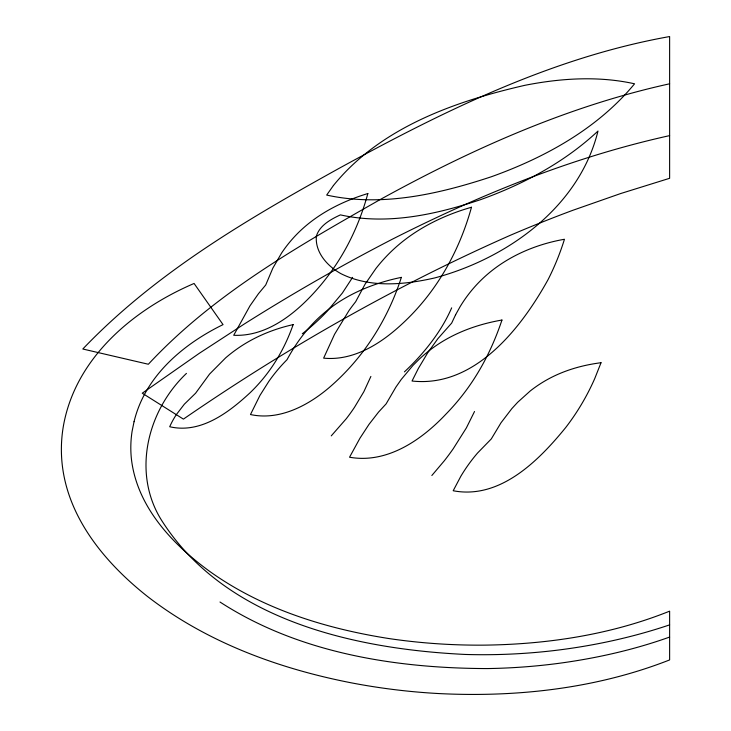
<?xml version="1.0" encoding="UTF-8"?>
<svg xmlns="http://www.w3.org/2000/svg" width="731" height="731" viewBox="0 0 731 731"><rect width="100%" height="100%" fill="white"/><g stroke="black" fill="none" stroke-linecap="round" stroke-linejoin="round"><path stroke-width="1.1" d="M370.882 376.438L363.837 391.725L354.498 407.304A199.755 199.755 0 0 1 346.339 418.653L331.253 435.877M474.529 411.498L466.36 427.927L453.22 448.77A274.829 274.829 0 0 1 444.302 460.795L431.847 475.506M451.667 307.852C443.15 327.415 430.404 344.877 415.912 360.429A236.086 236.086 0 0 1 404.417 371.869M352.598 277.369L342.373 293.04L327.04 311.388A211.296 211.296 0 0 1 305.987 330.851L302.296 333.765M186.46 373.386C146.794 411.05 131.297 474.547 162.858 522.299C226.838 620.811 355.622 649.155 465.355 654.455A608.695 608.695 0 0 0 554.747 650.489C593.764 645.802 632.37 637.441 669.623 624.877M669.623 637.067C633.539 649.95 595.966 658.375 558.018 663.437A616.306 616.306 0 0 1 487.266 668.573C395.188 668.317 298.522 653.002 219.994 602.015M669.623 83.8C567.503 106.242 471.239 149.352 380.029 199.636C297.8 246.475 213.415 294.246 148.356 364.248L82.813 349.007C155.913 272.416 248.558 218.505 340.399 167.627C444.101 110.893 552.27 57.493 669.623 36.55L669.623 178.3L620.619 193.56L572.738 210.336A1352.99 1352.99 0 0 0 509.818 235.51C395.489 285.995 286.314 348.258 183.408 419.119L142.262 393.205L199.316 353.292L244.775 323.696A1975.336 1975.336 0 0 1 392.218 239.265C480.395 194.537 572.866 157.01 669.623 135.619M134.056 421.696L132.101 431.29A105.136 105.136 0 0 0 131.489 459.607C137.218 506.976 172.361 544.202 209.349 571.139C262.091 608.987 325.615 628.633 389.175 638.592A617.439 617.439 0 0 0 485.101 645.126C547.866 644.258 611.153 634.636 669.623 611.162L669.623 659.929C596.66 688.556 517.128 697.429 439.212 693.582A651.796 651.796 0 0 1 351.072 682.791C278.292 668.554 206.434 642.147 147.379 596.377C105.282 563.08 67.097 517.475 61.961 462.047A137.428 137.428 0 0 1 63.378 426.109C75.403 357.834 133.307 309.515 194.081 283.464L223.037 324.619C182.869 344.219 144.829 376.483 134.056 421.696M316.386 236.04C314.814 252.323 327.607 266.404 341.094 273.75C369.959 288.115 404.243 284.889 434.707 277.935C507.186 258.573 579.308 207.129 597.985 131.05C564.579 162.282 523.442 184.239 480.623 199.636C435.968 214.567 387.238 225.331 340.399 214.877C330.768 219.373 319.831 225.221 316.386 236.04M367.839 193.541C362.494 213.306 354.827 232.458 344.785 250.313A230.493 230.493 0 0 1 312.466 294.447C292.126 316.185 264.997 336.708 233.71 335.282L249.956 305.869L258.454 293.725L265.719 284.989L272.855 268.122L281.673 252.908A130.721 130.721 0 0 1 297.965 233.098C317.199 213.918 342.035 201.345 367.839 193.541M471.477 207.257C461.563 243.249 444.32 277.415 419.813 305.686A226.774 226.774 0 0 1 401.365 324.619C380.485 343.862 353.21 361.114 323.632 358.144L334.57 334.277L348.943 310.657A187.721 187.721 0 0 1 355.641 301.757L364.997 284.313L375.88 268.56A161.259 161.259 0 0 1 395.023 247.983C416.707 228.41 443.516 215.234 471.477 207.257M401.365 277.369C390.372 311.58 372.152 343.561 347.618 369.886A229.963 229.963 0 0 1 329.736 387.11C308.281 405.486 279.498 420.846 250.477 414.541L259.944 395.434L268.798 381.427A163.991 163.991 0 0 1 287.045 359.67C294.319 346.156 303.237 333.5 313.937 322.472A145.688 145.688 0 0 1 333.921 305.375C353.978 291.157 377.397 282.312 401.365 277.369M501.959 320.041C494.677 341.843 484.845 362.841 472.052 381.966A226.912 226.912 0 0 1 445.883 414.203C421.403 440.126 387.019 463.902 349.546 457.222L359.99 438.152L369 424.373L378.567 412.065L386.123 403.877L395.919 387.083L401.301 379.38L413.052 365.336L419.43 358.994A141.622 141.622 0 0 1 440.574 342.675C459.187 330.96 480.358 323.769 501.959 320.041M293.149 324.619C287.923 339.577 280.85 353.914 271.895 366.999A166.769 166.769 0 0 1 250.285 392.565C228.922 412.375 200.787 433.995 169.693 426.74A84.083 84.083 0 0 1 176.253 414.724L184.322 404.216L195.606 393.205L209.569 374.071L225.669 357.843A145.341 145.341 0 0 1 243.77 344.493C258.92 335.072 275.751 328.502 293.149 324.619M601.028 362.722L594.824 378.366A234.642 234.642 0 0 1 565.73 427.507C538.82 460.594 500.041 499.721 453.193 490.748L460.859 476.228A166.101 166.101 0 0 1 477.544 453.037L491.296 438.929L501.009 422.774L511.864 408.592L517.731 402.224L530.304 390.911A127.605 127.605 0 0 1 551.311 377.461C566.827 369.575 583.804 364.906 601.028 362.722M455.623 314.714L451.667 323.093L437.869 338.672L427.662 352.881L418.351 368.479L412.037 381.015C474.583 387.96 521.203 328.228 548.113 279.534A257.294 257.294 0 0 0 564.451 239.265C534.178 244.574 504.792 257.531 482.396 278.886A133.736 133.736 0 0 0 460.073 306.737L455.623 314.714M333.427 185.51L326.684 195.067C381.792 207.229 438.783 194.099 491.296 176.774C545.171 157.467 597.711 128.546 634.563 83.8C598.47 75.768 560.851 78.226 524.821 85.326C454.481 101.472 380.321 127.614 333.427 185.51"/></g></svg>
